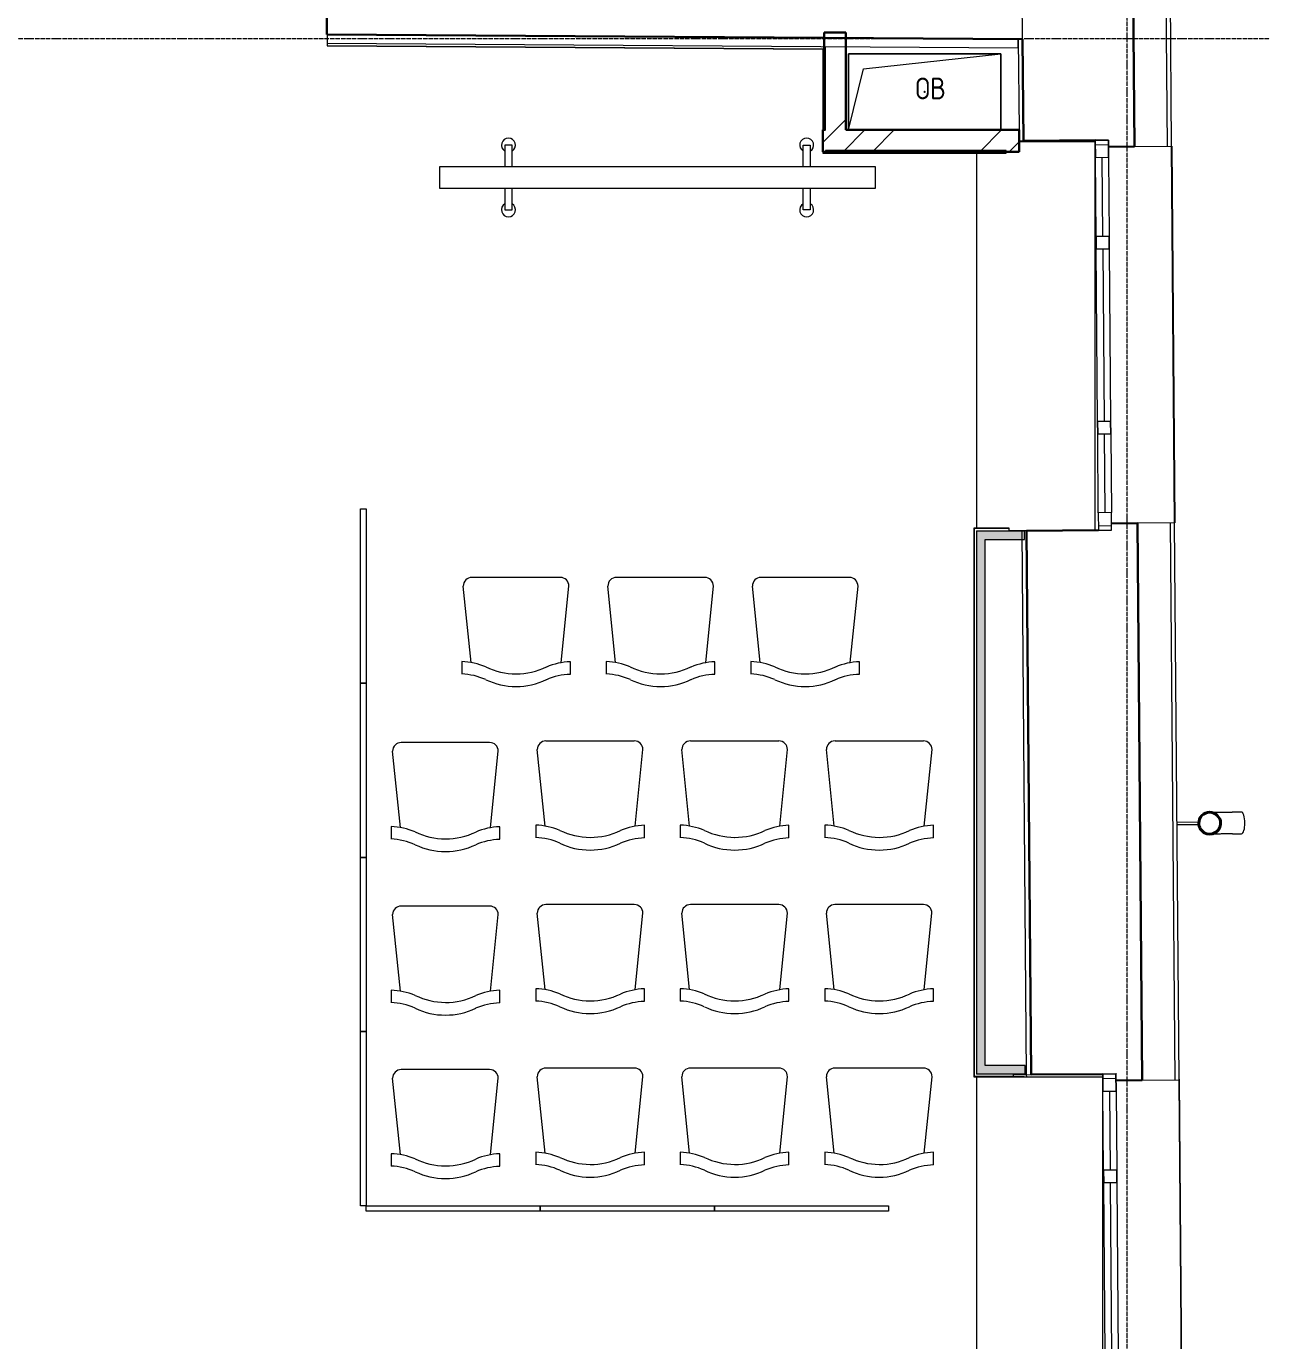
# Model space of a CAD drawing. Header units: millimetres. Extents: x -42533 to 645315, y 3457 to 82611.
# Drawn here: x 330840 to 336551, y 57040 to 63076 of the extents above; entities that cross this region are included whole.
import ezdxf

# ---------------------------------------------------------------- set-up
doc = ezdxf.new("R2010")
doc.units = ezdxf.units.MM
doc.linetypes.add('ADSK_Линия сетки', pattern=[25, 20, -2.5, 0, -2.5])
for name, color, linetype, lineweight in [('_ Окна', 7, 'Continuous', 9), ('Аннотация', 7, 'Continuous', 18), ('Обобщенные модели', 7, 'Continuous', 18), ('Окна', 7, 'Continuous', 9), ('Оси', 253, 'Continuous', 9), ('Перекрытие', 7, 'Continuous', 18), ('Стены внутренние', 7, 'Continuous', 18), ('Стены наружные', 7, 'Continuous', 18), ('Стены несущие', 7, 'Continuous', 30), ('Стены отделка', 7, 'Continuous', 30), ('Стены штриховка', 7, 'Continuous', 9), ('ТХ', 5, 'Continuous', 0), ('ШТРИХОВКА', 252, 'Continuous', 15)]:
    doc.layers.add(name, color=color, linetype=linetype, lineweight=lineweight)
doc.layers.add('ЭОМ_Лотки рабочие', color=5, linetype='Continuous')
doc.styles.add('GOST Common_4', font='GOST_Common.ttf', dxfattribs={"width": 0.9, "height": 200})
pattern_1 = [(45, (507.34, 158.9), (-381.661, 381.661), []), (45, (642.3, 158.9), (0, 763.3218), []), (45, (372.4, 158.9), (0, 763.3218), [])]

# ---------------------------------------------------------------- blocks, each defined once
blk = doc.blocks.new('ТХ 3 этаж')
at = {"layer": 'ТХ', "color": 8}
for p, q in [((60264.5, 34110.2), (59858.5, 34110.2)), ((60928.4, 34110.2), (60522.4, 34110.2)), ((61592.3, 34110.2), (61186.3, 34110.2)), ((59854.4, 33719.3), (59818.9, 34070.6)), ((60268.5, 33719.3), (60304.1, 34070.6)), ((60518.3, 33719.3), (60482.8, 34070.6)), ((60932.4, 33719.3), (60968, 34070.6)), ((61182.2, 33719.3), (61146.7, 34070.6)), ((61596.3, 33719.3), (61631.9, 34070.6)), ((59811.7, 33723.8), (59811.7, 33666)), ((60311, 33665.7), (60311, 33723.3)), ((60475.6, 33723.8), (60475.6, 33666)), ((60974.9, 33665.7), (60974.9, 33723.3)), ((61139.5, 33723.8), (61139.5, 33666)), ((61638.8, 33665.7), (61638.8, 33723.3)), ((59939.9, 33352.3), (59533.9, 33352.3)), ((60194.5, 32968.4), (60158.9, 33319.7)), ((60604.5, 33359.2), (60198.5, 33359.2)), ((60608.5, 32968.4), (60644.1, 33319.7)), ((60858.4, 32968.4), (60822.8, 33319.7)), ((61268.4, 33359.2), (60862.4, 33359.2)), ((61272.4, 32968.4), (61308, 33319.7)), ((61522.3, 32968.4), (61486.7, 33319.7)), ((61932.3, 33359.2), (61526.3, 33359.2)), ((61936.3, 32968.4), (61971.9, 33319.7)), ((59529.8, 32961.5), (59494.3, 33312.7)), ((59943.9, 32961.5), (59979.5, 33312.7)), ((59487.1, 32965.9), (59487.1, 32908.2)), ((59986.4, 32907.9), (59986.4, 32965.4)), ((60151.7, 32972.9), (60151.7, 32915.1)), ((60651, 32914.8), (60651, 32972.3)), ((60815.6, 32972.9), (60815.6, 32915.1)), ((61314.9, 32914.8), (61314.9, 32972.3)), ((61479.5, 32972.9), (61479.5, 32915.1)), ((61978.8, 32914.8), (61978.8, 32972.3)), ((59939.8, 32601.4), (59533.8, 32601.4)), ((60604.4, 32608.3), (60198.4, 32608.3)), ((61268.3, 32608.3), (60862.3, 32608.3)), ((61932.2, 32608.3), (61526.2, 32608.3)), ((59529.7, 32210.6), (59494.2, 32561.8)), ((59943.8, 32210.6), (59979.4, 32561.8)), ((60194.3, 32217.5), (60158.8, 32568.7)), ((60608.4, 32217.5), (60644, 32568.7)), ((60858.2, 32217.5), (60822.7, 32568.7)), ((61272.3, 32217.5), (61307.9, 32568.7)), ((61522.1, 32217.5), (61486.6, 32568.7)), ((61936.2, 32217.5), (61971.8, 32568.7)), ((59487, 32215), (59487, 32157.2)), ((59986.3, 32157), (59986.3, 32214.5)), ((60151.6, 32221.9), (60151.6, 32164.2)), ((60650.9, 32163.9), (60650.9, 32221.4)), ((60815.5, 32221.9), (60815.5, 32164.2)), ((61314.8, 32163.9), (61314.8, 32221.4)), ((61479.4, 32221.9), (61479.4, 32164.2)), ((61978.7, 32163.9), (61978.7, 32221.4)), ((59529.8, 31459.7), (59494.3, 31810.9)), ((59939.9, 31850.5), (59533.9, 31850.5)), ((59943.9, 31459.7), (59979.5, 31810.9)), ((60194.5, 31466.6), (60158.9, 31817.8)), ((60604.5, 31857.4), (60198.5, 31857.4)), ((60608.5, 31466.6), (60644.1, 31817.8)), ((60858.4, 31466.6), (60822.8, 31817.8)), ((61268.4, 31857.4), (60862.4, 31857.4)), ((61272.4, 31466.6), (61308, 31817.8)), ((61522.3, 31466.6), (61486.7, 31817.8)), ((61932.3, 31857.4), (61526.3, 31857.4)), ((61936.3, 31466.6), (61971.9, 31817.8)), ((59487.1, 31464.1), (59487.1, 31406.3)), ((59986.4, 31406.1), (59986.4, 31463.6)), ((60151.7, 31471), (60151.7, 31413.2)), ((60651, 31413), (60651, 31470.5)), ((60815.6, 31471), (60815.6, 31413.2)), ((61314.9, 31413), (61314.9, 31470.5)), ((61479.5, 31471), (61479.5, 31413.2)), ((61978.8, 31413), (61978.8, 31470.5))]:
    blk.add_line(p, q, dxfattribs=at)
at = {"layer": 'ТХ', "color": 8, "linetype": 'Continuous', "lineweight": 5, "ltscale": 100}
for points in [[(60042.8, 35997.1), (60042.8, 36095.7), (60009.9, 36095.7), (60009.9, 35997.1)], [(61379.8, 35997.1), (61379.8, 36095.7), (61412.6, 36095.7), (61412.6, 35997.1)], [(60009.9, 35897.1), (60009.9, 35798.5), (60042.8, 35798.5), (60042.8, 35897.1)], [(61412.6, 35897.1), (61412.6, 35798.5), (61379.8, 35798.5), (61379.8, 35897.1)]]:
    blk.add_lwpolyline(points, dxfattribs=at)
at = {"layer": 'ТХ', "color": 8}
for points in [[(61711.3, 35897.1), (59711.3, 35897.1), (59711.3, 35997.1), (61711.3, 35997.1)], [(59372.2, 34424.9), (59372.2, 33624.9), (59347.2, 33624.9), (59347.2, 34424.9)], [(59372.2, 33624.9), (59372.2, 32824.9), (59347.2, 32824.9), (59347.2, 33624.9)], [(59372.2, 32824.9), (59372.2, 32024.9), (59347.2, 32024.9), (59347.2, 32824.9)], [(59372.2, 32024.9), (59372.2, 31224.9), (59347.2, 31224.9), (59347.2, 32024.9)], [(60172.2, 31199.9), (59372.2, 31199.9), (59372.2, 31224.9), (60172.2, 31224.9)], [(60972.2, 31199.9), (60172.2, 31199.9), (60172.2, 31224.9), (60972.2, 31224.9)], [(61772.2, 31199.9), (60972.2, 31199.9), (60972.2, 31224.9), (61772.2, 31224.9)]]:
    blk.add_lwpolyline(points, close=True, dxfattribs=at)
for centre, radius, start, end in [((60026.3, 36095.7), 32, 300.96376, 239.03624), ((61396.2, 36095.7), 32, 300.96376, 239.03624), ((60026.3, 35798.5), 32, 120.96376, 59.03624), ((61396.2, 35798.5), 32, 120.96376, 59.03624), ((59858.5, 34070.6), 39.6, 90, 180), ((60264.5, 34070.6), 39.6, 0, 90), ((60522.4, 34070.6), 39.6, 90, 180), ((60928.4, 34070.6), 39.6, 0, 90), ((61186.3, 34070.6), 39.6, 90, 180), ((61592.3, 34070.6), 39.6, 0, 90), ((59800.5, 33408.5), 315.5, 67.30393, 87.96026), ((60067.3, 34007.2), 340, 244.72816, 269.01072), ((60061.2, 33989.2), 321.8, 270.04572, 295.63871), ((60322.2, 33407.9), 315.5, 92.03974, 112.69607), ((60464.4, 33408.5), 315.5, 67.30393, 87.96026), ((60731.2, 34007.2), 340, 244.72816, 269.01072), ((60725.1, 33989.2), 321.8, 270.04572, 295.63871), ((60986.1, 33407.9), 315.5, 92.03974, 112.69607), ((61128.3, 33408.5), 315.5, 67.30393, 87.96026), ((61395.2, 34007.2), 340, 244.72816, 269.01072), ((61389, 33989.2), 321.8, 270.04572, 295.63871), ((61650, 33407.9), 315.5, 92.03974, 112.69607), ((59799, 33365.9), 301.4, 65.86161, 87.6205), ((60061.8, 33932.2), 323, 244.40812, 269.95494), ((60061.3, 33931.1), 321.8, 270.04572, 295.63871), ((60320.1, 33362), 303.4, 91.7141, 113.24695), ((60462.9, 33365.9), 301.4, 65.86161, 87.6205), ((60725.7, 33932.2), 323, 244.40812, 269.95494), ((60725.2, 33931.1), 321.8, 270.04572, 295.63871), ((60984, 33362), 303.4, 91.7141, 113.24695), ((61126.8, 33365.9), 301.4, 65.86161, 87.6205), ((61389.6, 33932.2), 323, 244.40812, 269.95494), ((61389.1, 33931.1), 321.8, 270.04572, 295.63871), ((61647.9, 33362), 303.4, 91.7141, 113.24695), ((59533.9, 33312.7), 39.6, 90, 180), ((59939.9, 33312.7), 39.6, 0, 90), ((60198.5, 33319.7), 39.6, 90, 180), ((60604.5, 33319.7), 39.6, 0, 90), ((60862.4, 33319.7), 39.6, 90, 180), ((61268.4, 33319.7), 39.6, 0, 90), ((61526.3, 33319.7), 39.6, 90, 180), ((61932.3, 33319.7), 39.6, 0, 90), ((59475.9, 32650.6), 315.5, 67.30393, 87.96026), ((59997.6, 32650.1), 315.5, 92.03974, 112.69607), ((60140.5, 32657.6), 315.5, 67.30393, 87.96026), ((60662.2, 32657), 315.5, 92.03974, 112.69607), ((60804.4, 32657.6), 315.5, 67.30393, 87.96026), ((61326.1, 32657), 315.5, 92.03974, 112.69607), ((61468.3, 32657.6), 315.5, 67.30393, 87.96026), ((61990, 32657), 315.5, 92.03974, 112.69607), ((59474.4, 32608.1), 301.4, 65.86161, 87.6205), ((59742.7, 33249.4), 340, 244.72816, 269.01072), ((59736.6, 33231.3), 321.8, 270.04572, 295.63871), ((59995.5, 32604.1), 303.4, 91.7141, 113.24695), ((60139, 32615), 301.4, 65.86161, 87.6205), ((60407.4, 33256.3), 340, 244.72816, 269.01072), ((60401.2, 33238.2), 321.8, 270.04572, 295.63871), ((60660.1, 32611), 303.4, 91.7141, 113.24695), ((60802.9, 32615), 301.4, 65.86161, 87.6205), ((61071.3, 33256.3), 340, 244.72816, 269.01072), ((61065.1, 33238.2), 321.8, 270.04572, 295.63871), ((61324, 32611), 303.4, 91.7141, 113.24695), ((61466.8, 32615), 301.4, 65.86161, 87.6205), ((61735.2, 33256.3), 340, 244.72816, 269.01072), ((61729, 33238.2), 321.8, 270.04572, 295.63871), ((61987.9, 32611), 303.4, 91.7141, 113.24695), ((59737.2, 33174.4), 323, 244.40812, 269.95494), ((59736.7, 33173.2), 321.8, 270.04572, 295.63871), ((60401.8, 33181.3), 323, 244.40812, 269.95494), ((60401.3, 33180.1), 321.8, 270.04572, 295.63871), ((61065.7, 33181.3), 323, 244.40812, 269.95494), ((61065.2, 33180.1), 321.8, 270.04572, 295.63871), ((61729.6, 33181.3), 323, 244.40812, 269.95494), ((61729.1, 33180.1), 321.8, 270.04572, 295.63871), ((59533.8, 32561.8), 39.6, 90, 180), ((59939.8, 32561.8), 39.6, 0, 90), ((60198.4, 32568.7), 39.6, 90, 180), ((60604.4, 32568.7), 39.6, 0, 90), ((60862.3, 32568.7), 39.6, 90, 180), ((61268.3, 32568.7), 39.6, 0, 90), ((61526.2, 32568.7), 39.6, 90, 180), ((61932.2, 32568.7), 39.6, 0, 90), ((59475.8, 31899.7), 315.5, 67.30393, 87.96026), ((59742.6, 32498.5), 340, 244.72816, 269.01072), ((59736.5, 32480.4), 321.8, 270.04572, 295.63871), ((59997.5, 31899.2), 315.5, 92.03974, 112.69607), ((60140.4, 31906.6), 315.5, 67.30393, 87.96026), ((60407.2, 32505.4), 340, 244.72816, 269.01072), ((60401.1, 32487.3), 321.8, 270.04572, 295.63871), ((60662.1, 31906.1), 315.5, 92.03974, 112.69607), ((60804.3, 31906.6), 315.5, 67.30393, 87.96026), ((61071.1, 32505.4), 340, 244.72816, 269.01072), ((61065, 32487.3), 321.8, 270.04572, 295.63871), ((61326, 31906.1), 315.5, 92.03974, 112.69607), ((61468.2, 31906.6), 315.5, 67.30393, 87.96026), ((61735, 32505.4), 340, 244.72816, 269.01072), ((61728.9, 32487.3), 321.8, 270.04572, 295.63871), ((61989.9, 31906.1), 315.5, 92.03974, 112.69607), ((59474.2, 31857.2), 301.4, 65.86161, 87.6205), ((59737.1, 32423.5), 323, 244.40812, 269.95494), ((59736.6, 32422.3), 321.8, 270.04572, 295.63871), ((59995.4, 31853.2), 303.4, 91.7141, 113.24695), ((60138.9, 31864.1), 301.4, 65.86161, 87.6205), ((60401.7, 32430.4), 323, 244.40812, 269.95494), ((60401.2, 32429.2), 321.8, 270.04572, 295.63871), ((60660, 31860.1), 303.4, 91.7141, 113.24695), ((60802.8, 31864.1), 301.4, 65.86161, 87.6205), ((61065.6, 32430.4), 323, 244.40812, 269.95494), ((61065.1, 32429.2), 321.8, 270.04572, 295.63871), ((61323.9, 31860.1), 303.4, 91.7141, 113.24695), ((61466.7, 31864.1), 301.4, 65.86161, 87.6205), ((61729.5, 32430.4), 323, 244.40812, 269.95494), ((61729, 32429.2), 321.8, 270.04572, 295.63871), ((61987.8, 31860.1), 303.4, 91.7141, 113.24695), ((59533.9, 31810.9), 39.6, 90, 180), ((59939.9, 31810.9), 39.6, 0, 90), ((60198.5, 31817.8), 39.6, 90, 180), ((60604.5, 31817.8), 39.6, 0, 90), ((60862.4, 31817.8), 39.6, 90, 180), ((61268.4, 31817.8), 39.6, 0, 90), ((61526.3, 31817.8), 39.6, 90, 180), ((61932.3, 31817.8), 39.6, 0, 90), ((59475.9, 31148.8), 315.5, 67.30393, 87.96026), ((59997.6, 31148.3), 315.5, 92.03974, 112.69607), ((60140.5, 31155.7), 315.5, 67.30393, 87.96026), ((60662.2, 31155.2), 315.5, 92.03974, 112.69607), ((60804.4, 31155.7), 315.5, 67.30393, 87.96026), ((61326.1, 31155.2), 315.5, 92.03974, 112.69607), ((61468.3, 31155.7), 315.5, 67.30393, 87.96026), ((61990, 31155.2), 315.5, 92.03974, 112.69607), ((59474.4, 31106.2), 301.4, 65.86161, 87.6205), ((59742.7, 31747.6), 340, 244.72816, 269.01072), ((59736.6, 31729.5), 321.8, 270.04572, 295.63871), ((59995.5, 31102.3), 303.4, 91.7141, 113.24695), ((60139, 31113.2), 301.4, 65.86161, 87.6205), ((60407.4, 31754.5), 340, 244.72816, 269.01072), ((60401.8, 31679.5), 323, 244.40812, 269.95494), ((60401.2, 31736.4), 321.8, 270.04572, 295.63871), ((60401.3, 31678.3), 321.8, 270.04572, 295.63871), ((60660.1, 31109.2), 303.4, 91.7141, 113.24695), ((60802.9, 31113.2), 301.4, 65.86161, 87.6205), ((61071.3, 31754.5), 340, 244.72816, 269.01072), ((61065.7, 31679.5), 323, 244.40812, 269.95494), ((61065.1, 31736.4), 321.8, 270.04572, 295.63871), ((61065.2, 31678.3), 321.8, 270.04572, 295.63871), ((61324, 31109.2), 303.4, 91.7141, 113.24695), ((61466.8, 31113.2), 301.4, 65.86161, 87.6205), ((61735.2, 31754.5), 340, 244.72816, 269.01072), ((61729.6, 31679.5), 323, 244.40812, 269.95494), ((61729, 31736.4), 321.8, 270.04572, 295.63871), ((61729.1, 31678.3), 321.8, 270.04572, 295.63871), ((61987.9, 31109.2), 303.4, 91.7141, 113.24695), ((59737.2, 31672.6), 323, 244.40812, 269.95494), ((59736.7, 31671.4), 321.8, 270.04572, 295.63871)]:
    blk.add_arc(centre, radius, start, end, dxfattribs=at)
blk = doc.blocks.new('План 3 этажа')
at = {"layer": 'Стены внутренние', "lineweight": 9}
h = blk.add_hatch(dxfattribs=at)
h.set_pattern_fill('FP_1', color=8, style=0, pattern_type=2)
h.set_pattern_definition(pattern_1)
h.paths.add_polyline_path([(54489.608, 36283.902), (54565.237, 36283.902), (54565.237, 36665.956), (54465.237, 36666.58), (54466.18, 36660.701), (54471.237, 36283.902)])
h = blk.add_hatch(dxfattribs=at)
h.set_pattern_fill('FP_1', color=8, style=0, pattern_type=2)
h.set_pattern_definition(pattern_1)
h.paths.add_polyline_path([(55178.919, 36183.902), (55361.444, 36183.902), (55360.635, 36283.902), (54459.237, 36283.902), (54459.237, 36183.902), (55165.237, 36183.902)])
at = {"layer": 'Стены внутренние'}
for points in [[(55165.237, 31948.096), (55205.237, 31948.096), (55205.237, 34443.144), (55165.237, 34442.009), (55165.237, 32190.79)], [(55375.529, 34403.144), (55375.846, 34403.144), (55375.529, 34442.39), (55375.529, 34443.144), (55205.237, 34442.009), (55205.237, 34403.144)], [(55260.195, 31948.096), (55389.324, 31948.096), (55389.324, 31988.096), (55205.237, 31988.096), (55205.237, 31948.096), (55248.195, 31948.096)]]:
    blk.add_hatch(color=8, dxfattribs=at).paths.add_polyline_path(points)
at = {"layer": '_ Окна', "color": 8, "lineweight": 18}
for p, q in [((55711.033, 36236.162), (55771.031, 36236.647)), ((55711.68, 36156.164), (55711.033, 36236.162)), ((55771.031, 36236.647), (55771.678, 36156.649)), ((55771.678, 36156.649), (55711.68, 36156.164)), ((55714.591, 35796.176), (55774.589, 35796.661)), ((55715.077, 35736.178), (55714.591, 35796.176)), ((55774.589, 35796.661), (55775.075, 35736.663)), ((55775.075, 35736.663), (55715.077, 35736.178)), ((55721.466, 34946.204), (55781.464, 34946.689)), ((55721.951, 34886.206), (55721.466, 34946.204)), ((55781.464, 34946.689), (55781.949, 34886.691)), ((55781.949, 34886.691), (55721.951, 34886.206)), ((55784.86, 34526.703), (55724.862, 34526.217)), ((55724.862, 34526.217), (55725.509, 34446.22)), ((55785.507, 34446.705), (55784.86, 34526.703)), ((55725.509, 34446.22), (55785.507, 34446.705)), ((55745.712, 31948.302), (55805.71, 31948.787)), ((55746.359, 31868.304), (55745.712, 31948.302)), ((55805.71, 31948.787), (55806.357, 31868.79)), ((55806.357, 31868.79), (55746.359, 31868.304)), ((55749.27, 31508.316), (55809.268, 31508.801)), ((55749.756, 31448.318), (55749.27, 31508.316)), ((55809.268, 31508.801), (55809.754, 31448.803)), ((55809.754, 31448.803), (55749.756, 31448.318))]:
    blk.add_line(p, q, dxfattribs=at)
at = {"layer": '_ Окна', "color": 8}
for p, q in [((55711.195, 36216.162), (55771.193, 36216.647)), ((55741.679, 36156.407), (55744.59, 35796.419)), ((55745.076, 35736.421), (55751.465, 34946.446)), ((55751.95, 34886.448), (55754.861, 34526.46)), ((55725.348, 34466.219), (55785.346, 34466.705)), ((55745.874, 31928.302), (55805.872, 31928.788)), ((55776.358, 31868.547), (55779.269, 31508.559)), ((55779.755, 31448.561), (55786.144, 30658.587))]:
    blk.add_line(p, q, dxfattribs=at)
at = {"layer": 'Обобщенные модели', "color": 8}
for p, q in [((54576.908, 36283.902), (54576.908, 36633.902)), ((54576.908, 36633.902), (55276.908, 36633.902)), ((55276.908, 36633.902), (54576.908, 36633.902)), ((54576.908, 36633.902), (54576.908, 36283.902)), ((54646.908, 36563.902), (55276.908, 36633.902)), ((55276.908, 36633.902), (55276.908, 36283.902)), ((55276.908, 36283.902), (55276.908, 36633.902)), ((54576.908, 36283.902), (54646.908, 36563.902)), ((56382.153, 33151.512), (56339.651, 33151.168)), ((56185.513, 33104.92), (56087.511, 33104.127)), ((56087.511, 33094.127), (56185.594, 33094.92)), ((56340.459, 33051.171), (56382.962, 33051.515))]:
    blk.add_line(p, q, dxfattribs=at)
at = {"layer": 'Обобщенные модели', "color": 8, "flags": 128}
for points in [[(56249.023, 33150.435), (56250.293, 33150.445), (56252.957, 33150.467), (56255.833, 33150.49), (56258.917, 33150.515), (56262.205, 33150.541), (56265.691, 33150.57), (56269.369, 33150.599), (56273.234, 33150.631), (56277.28, 33150.663), (56281.499, 33150.697), (56285.885, 33150.733), (56290.432, 33150.77), (56295.132, 33150.808), (56299.976, 33150.847), (56304.959, 33150.887), (56310.071, 33150.929), (56315.305, 33150.971), (56320.651, 33151.014), (56326.103, 33151.058), (56331.65, 33151.103), (56337.284, 33151.149), (56339.651, 33151.168)], [(56340.459, 33051.171), (56334.792, 33051.125), (56329.207, 33051.08), (56323.715, 33051.036), (56318.324, 33050.992), (56313.042, 33050.949), (56307.879, 33050.908), (56302.841, 33050.867), (56297.938, 33050.827), (56293.177, 33050.789), (56288.566, 33050.751), (56284.112, 33050.715), (56279.823, 33050.681), (56275.704, 33050.647), (56271.763, 33050.615), (56268.007, 33050.585), (56264.44, 33050.556), (56261.069, 33050.529), (56257.9, 33050.503), (56254.936, 33050.479), (56252.184, 33050.457), (56249.832, 33050.438)]]:
    blk.add_lwpolyline(points, dxfattribs=at)
at = {"layer": 'Обобщенные модели', "color": 8}
for centre, radius, start, end in [((54926.908, 36458.902), 2.5, 0, 180), ((54926.908, 36458.902), 2.5, 180, 0), ((54926.908, 36458.902), 2.5, 60, 165), ((54926.908, 36458.902), 2.5, 195, 270), ((54926.908, 36458.902), 2.5, 300, 0), ((56236.411, 33100.331), 52, 0.4633819, 180.4633819), ((56236.411, 33100.331), 52, 180.4633819, 0.4633819)]:
    blk.add_arc(centre, radius, start, end, dxfattribs=at)
at = {"layer": 'Обобщенные модели', "color": 8, "lineweight": 40}
for start, end in [(0.4633819, 180.4633819), (180.4633819, 0.4633819)]:
    blk.add_arc((56236.411, 33100.331), 50, start, end, dxfattribs=at)
at = {"layer": 'Обобщенные модели', "color": 8}
for start_param, end_param in [(4.71238898, 6.28318531), (3.14159265, 4.71238898)]:
    blk.add_ellipse((56382.558, 33101.513), major_axis=(-0.404, 49.998), ratio=0.30901699, start_param=start_param, end_param=end_param, dxfattribs=at)
at = {"layer": 'Окна', "color": 8}
for p, q in [((55771.031, 36236.647), (55711.033, 36236.162)), ((55711.033, 36236.162), (55711.68, 36156.164)), ((55771.678, 36156.649), (55771.031, 36236.647)), ((55714.591, 35796.176), (55711.68, 36156.164)), ((55771.678, 36156.649), (55774.589, 35796.661)), ((55714.591, 35796.176), (55715.077, 35736.178)), ((55775.075, 35736.663), (55774.589, 35796.661)), ((55721.466, 34946.204), (55715.077, 35736.178)), ((55775.075, 35736.663), (55781.464, 34946.689)), ((55721.466, 34946.204), (55721.951, 34886.206)), ((55781.949, 34886.691), (55781.464, 34946.689)), ((55724.862, 34526.217), (55721.951, 34886.206)), ((55781.949, 34886.691), (55784.86, 34526.703)), ((55724.862, 34526.217), (55725.509, 34446.22)), ((55785.507, 34446.705), (55784.86, 34526.703)), ((55725.509, 34446.22), (55785.507, 34446.705)), ((55805.71, 31948.787), (55745.712, 31948.302)), ((55745.712, 31948.302), (55746.359, 31868.304)), ((55806.357, 31868.79), (55805.71, 31948.787)), ((55749.27, 31508.316), (55746.359, 31868.304)), ((55806.357, 31868.79), (55809.268, 31508.801)), ((55749.27, 31508.316), (55749.756, 31448.318)), ((55809.754, 31448.803), (55809.268, 31508.801)), ((55756.145, 30658.344), (55749.756, 31448.318)), ((55809.754, 31448.803), (55816.143, 30658.829))]:
    blk.add_line(p, q, dxfattribs=at)
at = {"layer": 'Оси', "color": 8, "linetype": 'ADSK_Линия сетки'}
for p, q in [((55856.908, -3523.688), (55856.908, 43515.246)), ((-10051.774, 36703.902), (56512.196, 36703.902))]:
    blk.add_line(p, q, dxfattribs=at)
at = {"layer": 'Перекрытие', "color": 8}
for p, q in [((55710.372, 36228.696), (55361.082, 36228.696)), ((55710.372, 34445.905), (55710.372, 36228.696)), ((55165.237, 36177.902), (55165.237, 34455.144)), ((55315.514, 34443.937), (55443.157, 34443.937)), ((55165.237, 31934.12), (55165.237, 25955.31)), ((55745.035, 31934.12), (55165.237, 31934.12)), ((55745.035, 30158.238), (55745.035, 31934.12))]:
    blk.add_line(p, q, dxfattribs=at)
at = {"layer": 'Стены внутренние', "color": 8}
for p, q in [((55248.195, 31934.12), (55248.195, 31936.096)), ((55260.195, 31936.096), (55260.195, 31934.12)), ((55395.799, 31936.096), (55395.723, 31945.471))]:
    blk.add_line(p, q, dxfattribs=at)
at = {"layer": 'Стены наружные', "color": 8}
for p, q in [((56061.264, 36208.993), (56075.255, 34479.05)), ((56061.283, 36208.993), (56062.283, 36209.001)), ((56075.24, 34479.05), (56061.283, 36208.993)), ((56062.283, 36209.001), (56076.24, 34479.058)), ((56076.24, 34479.058), (56075.24, 34479.05)), ((55383.799, 31936.096), (55335.797, 31936.096)), ((55383.815, 31934.12), (55383.799, 31936.096)), ((56095.853, 31924.133), (56096.853, 31924.141)), ((56109.81, 30194.189), (56095.877, 31921.139)), ((56095.943, 31921.133), (56109.934, 30191.19)), ((56096.853, 31924.141), (56110.81, 30194.197))]:
    blk.add_line(p, q, dxfattribs=at)
at = {"layer": 'Стены несущие', "color": 8}
for p, q in [((55831.015, 43657.707), (55891.27, 36207.618)), ((52183.908, 37101.771), (52181.385, 36721.78)), ((52181.385, 36721.78), (55377.266, 36700.567)), ((54465.237, 36730.957), (54465.237, 36283.902)), ((54565.237, 36730.957), (54465.237, 36730.957)), ((54565.237, 36283.902), (54565.237, 36730.957)), ((55377.266, 36700.567), (55381.044, 36233.493)), ((54459.237, 36283.902), (54471.237, 36283.902)), ((54459.237, 36283.902), (54459.237, 36183.902)), ((55360.635, 36283.902), (54565.237, 36283.902)), ((55361.444, 36183.902), (55360.635, 36283.902)), ((55381.044, 36233.493), (55711.033, 36236.162)), ((54459.237, 36183.902), (55361.444, 36183.902)), ((55771.273, 36206.648), (55891.27, 36207.618)), ((55905.261, 34477.675), (55785.265, 34476.704)), ((55925.949, 31919.759), (55905.261, 34477.675)), ((55725.509, 34446.22), (55395.52, 34443.551)), ((55395.52, 34443.551), (55415.723, 31945.633)), ((55785.515, 34445.705), (55785.507, 34446.705)), ((55415.723, 31945.633), (55745.712, 31948.302)), ((55805.694, 31950.787), (55805.71, 31948.787)), ((55805.952, 31918.788), (55925.949, 31919.759))]:
    blk.add_line(p, q, dxfattribs=at)
at = {"layer": 'Стены отделка', "color": 8, "lineweight": 9}
for p, q in [((56061.264, 36208.993), (55999.646, 43827.707)), ((52182.544, 36721.772), (52182.279, 36681.773)), ((55357.295, 36700.7), (52182.544, 36721.772)), ((55357.029, 36660.701), (55357.295, 36700.7)), ((55377.266, 36700.567), (55357.267, 36700.405)), ((55357.267, 36700.405), (55360.635, 36283.902)), ((52182.279, 36681.773), (55357.029, 36660.701)), ((52182.824, 36681.769), (52182.745, 36669.77)), ((52182.745, 36669.77), (54459.237, 36654.659)), ((54459.237, 36654.659), (54459.237, 36283.902)), ((54471.237, 36283.902), (54471.237, 36666.58)), ((55361.044, 36233.331), (55381.044, 36233.493)), ((54459.237, 36183.902), (54459.237, 36179.902)), ((54461.237, 36177.902), (55301.491, 36177.902)), ((55301.394, 36189.902), (54471.237, 36189.902)), ((54471.237, 36189.902), (54471.237, 36183.902)), ((55301.491, 36177.902), (55301.394, 36189.902)), ((55891.27, 36207.618), (56061.264, 36208.993)), ((56075.255, 34479.05), (55905.261, 34477.675)), ((56095.943, 31921.133), (56075.255, 34479.05)), ((55153.237, 34453.144), (55153.237, 31938.096)), ((55315.424, 34455.144), (55155.237, 34455.144)), ((55165.237, 34443.144), (55165.237, 31948.096)), ((55165.237, 34443.144), (55385.11, 34443.144)), ((55315.521, 34443.144), (55315.424, 34455.144)), ((55395.52, 34443.551), (55345.11, 34443.144)), ((55375.523, 34443.144), (55375.521, 34443.389)), ((55395.723, 31945.471), (55375.523, 34443.144)), ((55385.11, 34403.144), (55385.11, 34443.144)), ((55205.237, 31988.096), (55205.237, 34403.144)), ((55205.237, 34403.144), (55385.11, 34403.144)), ((55155.237, 31936.096), (55335.797, 31936.096)), ((55395.702, 31948.096), (55165.237, 31948.096)), ((55389.324, 31988.096), (55205.237, 31988.096)), ((55335.725, 31944.986), (55415.723, 31945.633)), ((55335.797, 31936.096), (55335.725, 31944.986)), ((55389.324, 31948.096), (55389.324, 31988.096)), ((55925.949, 31919.759), (56095.943, 31921.133))]:
    blk.add_line(p, q, dxfattribs=at)
at = {"layer": 'Стены штриховка', "color": 8}
for p, q in [((55981.02, 43657.707), (56041.265, 36208.831)), ((55377.266, 36700.567), (55374.192, 37080.596)), ((52182.758, 36671.77), (54461.237, 36656.646)), ((54461.237, 36656.646), (54461.237, 36283.902)), ((54459.237, 36179.902), (55301.474, 36179.902)), ((54459.237, 36179.902), (54459.237, 36177.902)), ((54459.237, 36177.902), (54461.237, 36177.902)), ((54461.237, 36183.902), (54461.237, 36177.902)), ((56055.256, 34478.888), (56075.944, 31920.972)), ((55155.237, 34455.144), (55153.237, 34455.144)), ((55153.237, 34455.144), (55153.237, 34453.144)), ((55315.44, 34453.144), (55153.237, 34453.144)), ((55155.237, 34455.144), (55155.237, 31936.096)), ((55153.237, 31938.096), (55335.781, 31938.096)), ((55153.237, 31938.096), (55153.237, 31936.096)), ((55153.237, 31936.096), (55155.237, 31936.096))]:
    blk.add_line(p, q, dxfattribs=at)
at = {"layer": 'ЭОМ_Лотки рабочие'}
blk.add_blockref('ТХ 3 этаж', (-7010.895, 118.542), dxfattribs=at)
at = {"layer": 'Аннотация', "color": 8, "lineweight": 9, "insert": (54884.823, 36524.183), "char_height": 100, "width": 156.348, "attachment_point": 1, "line_spacing_factor": 1.022766, "style": 'GOST Common_4'}
blk.add_mtext('\\pxt3.6,7.2,10.8,14.4,18,21.6,25.2,28.8,32.4,36,39.6,43.2,46.8,50.4,54,57.6,61.2,64.8,68.4,72,75.6,79.2,82.8,86.4,90,93.6,97.2,100.8,104.4,108,111.6,115.2;{ОВ}', dxfattribs=at)

msp = doc.modelspace()

# ---------------------------------------------------------------- block references
at = {"layer": 'ШТРИХОВКА'}
msp.add_blockref('План 3 этажа', (280039.2, 26316.4), dxfattribs=at)

doc.saveas('drawing.dxf')
